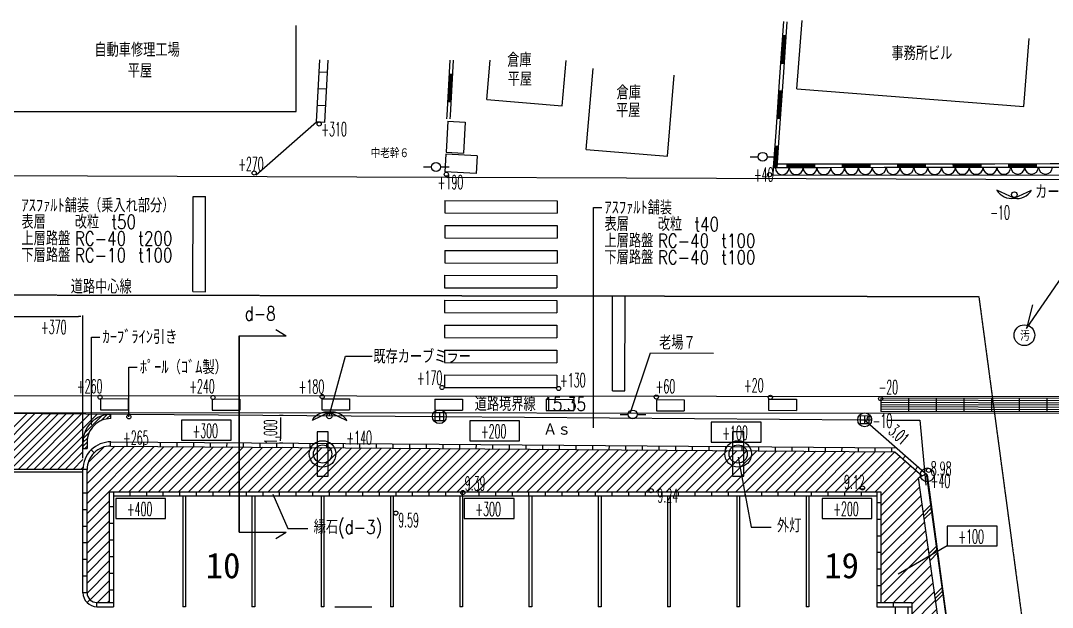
# Model space of a CAD drawing. Header units: millimetres. Extents: x 5204 to 163252, y 3613 to 115772.
# Drawn here: x 50058 to 87300, y 89334 to 110516 of the extents above; entities that cross this region are included whole.
import ezdxf

# ---------------------------------------------------------------- set-up
doc = ezdxf.new("R2010")
doc.units = ezdxf.units.MM
doc.header["$LTSCALE"] = 0.2
doc.linetypes.add('CENTER', pattern=[50.8, 31.75, -6.35, 6.35, -6.35])
doc.layers.get('Defpoints').update_dxf_attribs({"color": 40})
for name, color, linetype in [('0-0', 7, 'Continuous'), ('0-1', 7, 'Continuous'), ('92 設備記述', 3, 'Continuous'), ('A_緑地', 3, 'Continuous')]:
    doc.layers.add(name, color=color, linetype=linetype)
doc.layers.add('A_通芯', color=8, linetype='Continuous', plot=False)
doc.styles.get("Standard").update_dxf_attribs({"font": 'simplex.shx', "width": 0.8, "height": 700, "bigfont": 'extfont2.shx'})
doc.styles.add('Standard-A', font='romans.shx', dxfattribs={"bigfont": 'extfont2.shx'})
doc.styles.add('ゴシック', font='MS Gothic.ttf', dxfattribs={"height": 4})

msp = doc.modelspace()

# ---------------------------------------------------------------- hatches: boundary and pattern name
at = {"layer": 'A_緑地', "lineweight": 5, "true_color": 0x00ff00}
h = msp.add_hatch(dxfattribs=at)
h.set_pattern_fill('ANSI31', color=3, scale=80)
h.set_pattern_definition([(45, (-126791.6, -8215.9), (-179.60512, 179.60512), [])])
h.paths.add_polyline_path([(84642, 77909), (84642, 68109), (83658, 68109), (83658, 63355), (86654, 63355), (84744, 77260), (84890, 77280), (83692, 86217), (83561, 86199), (82469, 94009), (82599, 94079), (81614, 94946), (65164, 95070), (53314, 95159, 0.416304), (52458, 94309), (52458, 89859, 0.414211), (52808, 89509), (53258, 89509), (53258, 93509), (81108, 93509), (81108, 89509), (82242, 89509), (82242, 79809), (51042, 79809), (51042, 77909)])

# ---------------------------------------------------------------- linework, layer by layer
at = {"layer": '0-0', "color": 7, "linetype": 'Continuous'}
for p, q in [((82643, 92768), (82909, 93034)), ((82660, 92644), (82926, 92910)), ((82678, 92520), (82943, 92785)), ((82851, 91279), (83117, 91545)), ((82868, 91155), (83134, 91421)), ((82886, 91031), (83151, 91297)), ((83059, 89790), (83325, 90056)), ((83077, 89666), (83342, 89932)), ((83094, 89542), (83360, 89808))]:
    msp.add_line(p, q, dxfattribs=at)
at = {"layer": '0-1', "color": 7, "linetype": 'Continuous'}
for p, q in [((60005, 107241), (60005, 110346)), ((77597, 110482), (77456, 108487)), ((77721, 110473), (77580, 108478)), ((78076, 108057), (78269, 110516)), ((77574, 109983), (77503, 108985)), ((77516, 108984), (77586, 109982)), ((77599, 109981), (77528, 108983)), ((77541, 108982), (77611, 109980)), ((77624, 109979), (77553, 108981)), ((77562, 109983), (77686, 109975)), ((77566, 108981), (77636, 109978)), ((77649, 109977), (77578, 108980)), ((77591, 108979), (77661, 109976)), ((77674, 109975), (77603, 108978)), ((86272, 107413), (86465, 109872)), ((60738, 106857), (60856, 109103)), ((61038, 106841), (61155, 109087)), ((65546, 109090), (65437, 107093)), ((65671, 109083), (65562, 107086)), ((66887, 107664), (67005, 109086)), ((69608, 107437), (69744, 109078)), ((70476, 105862), (70720, 108791)), ((77491, 108986), (77616, 108977)), ((61132, 108639), (60832, 108654)), ((65531, 108590), (65477, 107591)), ((65489, 107591), (65544, 108589)), ((65556, 108588), (65502, 107590)), ((65514, 107589), (65569, 108588)), ((65519, 108590), (65644, 108584)), ((65581, 108587), (65527, 107588)), ((65539, 107588), (65594, 108586)), ((65606, 108586), (65552, 107587)), ((65564, 107586), (65619, 108585)), ((65631, 108584), (65577, 107586)), ((73406, 105618), (73650, 108547)), ((77456, 108487), (77315, 106492)), ((77580, 108478), (77439, 106483)), ((61101, 108039), (60801, 108055)), ((78076, 108057), (86272, 107413)), ((66887, 107664), (69608, 107437)), ((77433, 107987), (77362, 106990)), ((77375, 106989), (77445, 107987)), ((77458, 107986), (77387, 106988)), ((77400, 106987), (77470, 107985)), ((77483, 107984), (77412, 106986)), ((77421, 107988), (77545, 107980)), ((77425, 106986), (77495, 107983)), ((77508, 107982), (77437, 106985)), ((77450, 106984), (77520, 107981)), ((77533, 107980), (77462, 106983)), ((61069, 107440), (60770, 107456)), ((65464, 107592), (65589, 107585)), ((49461, 107241), (60005, 107241)), ((65476, 106885), (65417, 105762)), ((65437, 107093), (65430, 106971)), ((65476, 106885), (66106, 106852)), ((65562, 107086), (65555, 106965)), ((77350, 106991), (77475, 106982)), ((58558, 104949), (60738, 106857)), ((61038, 106841), (60738, 106857)), ((66106, 106852), (66047, 105729)), ((77315, 106492), (77225, 105216)), ((77439, 106483), (77349, 105207)), ((70476, 105862), (73406, 105618)), ((77292, 105992), (77237, 105215)), ((77250, 105214), (77304, 105992)), ((77317, 105991), (77262, 105213)), ((77274, 105212), (77329, 105990)), ((77280, 105993), (77404, 105985)), ((77280, 105993), (77404, 105985)), ((77342, 105989), (77287, 105211)), ((77299, 105211), (77354, 105988)), ((77367, 105987), (77312, 105210)), ((77324, 105209), (77379, 105986)), ((77392, 105985), (77337, 105208)), ((65409, 105691), (65376, 105061)), ((66533, 105632), (65409, 105691)), ((65417, 105762), (66047, 105729)), ((66533, 105632), (66500, 105002)), ((76389, 105600), (76677, 105599)), ((77002, 105598), (77312, 105597)), ((64601, 105235), (64890, 105235)), ((65215, 105234), (65525, 105233)), ((66500, 105002), (65376, 105061)), ((77225, 105216), (77205, 104933)), ((77224, 105341), (79224, 105344)), ((77225, 105216), (79225, 105219)), ((77725, 105217), (77724, 105342)), ((77724, 105329), (78724, 105330)), ((78724, 105318), (77724, 105317)), ((77724, 105304), (78724, 105305)), ((78724, 105293), (77724, 105292)), ((77724, 105279), (78725, 105280)), ((78725, 105268), (77725, 105267)), ((77725, 105254), (78725, 105255)), ((78725, 105243), (77725, 105242)), ((77725, 105229), (78725, 105230)), ((78725, 105218), (78724, 105343)), ((79224, 105344), (81224, 105346)), ((79225, 105219), (81225, 105221)), ((79725, 105219), (79724, 105344)), ((79724, 105332), (80724, 105333)), ((80724, 105321), (79724, 105319)), ((79724, 105307), (80724, 105308)), ((80724, 105296), (79724, 105294)), ((79724, 105282), (80724, 105283)), ((80725, 105271), (79725, 105269)), ((79725, 105257), (80725, 105258)), ((80725, 105246), (79725, 105244)), ((79725, 105232), (80725, 105233)), ((80725, 105221), (80724, 105346)), ((81224, 105346), (83224, 105349)), ((81225, 105221), (83225, 105224)), ((81725, 105222), (81724, 105347)), ((81724, 105335), (82724, 105336)), ((82724, 105324), (81724, 105322)), ((81724, 105310), (82724, 105311)), ((82724, 105299), (81724, 105297)), ((81725, 105285), (82724, 105286)), ((82724, 105274), (81725, 105272)), ((81725, 105260), (82725, 105261)), ((82725, 105249), (81725, 105247)), ((81725, 105235), (82725, 105236)), ((82725, 105224), (82724, 105349)), ((83224, 105349), (85224, 105352)), ((83225, 105224), (85225, 105227)), ((83725, 105225), (83724, 105350)), ((83724, 105337), (84724, 105339)), ((84724, 105326), (83724, 105325)), ((83724, 105312), (84724, 105314)), ((84724, 105301), (83724, 105300)), ((83724, 105287), (84724, 105289)), ((84725, 105276), (83725, 105275)), ((83725, 105262), (84725, 105264)), ((84725, 105251), (83725, 105250)), ((83725, 105237), (84725, 105239)), ((84725, 105226), (84724, 105351)), ((85224, 105352), (87224, 105355)), ((85225, 105227), (87225, 105230)), ((85725, 105228), (85724, 105353)), ((85724, 105340), (86724, 105342)), ((86724, 105329), (85724, 105328)), ((85724, 105315), (86724, 105317)), ((86724, 105304), (85724, 105303)), ((85724, 105290), (86724, 105292)), ((86725, 105279), (85724, 105278)), ((85725, 105265), (86725, 105267)), ((86725, 105254), (85725, 105253)), ((85725, 105240), (86725, 105242)), ((86725, 105229), (86724, 105354)), ((87224, 105355), (89224, 105358)), ((87225, 105230), (89225, 105233)), ((103444, 104710), (34644, 104960)), ((77205, 104933), (89091, 104950)), ((85920, 104102), (85295, 104399)), ((85920, 104102), (86546, 104395)), ((56279, 100732), (56284, 104163)), ((56284, 104163), (56734, 104162)), ((56729, 100731), (56734, 104162)), ((65368, 104023), (65368, 103573)), ((65368, 104023), (69423, 104016)), ((69423, 104016), (69422, 103566)), ((65368, 103573), (69422, 103566)), ((65367, 103123), (65366, 102673)), ((65367, 103123), (69421, 103116)), ((69421, 103116), (69421, 102666)), ((65366, 102673), (69421, 102666)), ((65365, 102223), (69420, 102216)), ((65365, 102223), (65365, 101773)), ((69420, 102216), (69419, 101766)), ((65365, 101773), (69419, 101766)), ((65364, 101323), (65363, 100873)), ((65364, 101323), (69418, 101316)), ((69418, 101316), (69418, 100866)), ((56279, 100732), (56729, 100731)), ((65363, 100873), (69418, 100866)), ((71420, 97155), (71426, 100586)), ((71426, 100586), (71876, 100585)), ((71870, 97154), (71876, 100585)), ((65363, 100423), (65362, 99973)), ((65363, 100423), (69417, 100416)), ((69417, 100416), (69416, 99966)), ((44968, 99838), (52148, 99838)), ((52228, 99838), (52148, 99838)), ((52308, 94715), (52308, 99874)), ((65362, 99973), (69416, 99966)), ((65361, 99523), (65360, 99073)), ((65361, 99523), (69416, 99516)), ((69416, 99516), (69415, 99067)), ((57949, 92051), (57949, 99133)), ((57949, 99133), (57949, 92051)), ((57949, 99133), (59640, 99133)), ((59272, 99366), (59640, 99133)), ((65360, 99073), (69415, 99067)), ((61201, 96243), (61780, 98405)), ((61780, 98405), (62750, 98405)), ((65360, 98623), (65359, 98173)), ((65360, 98623), (69414, 98617)), ((69414, 98617), (69413, 98167)), ((72070, 96364), (72795, 98517)), ((72795, 98517), (75062, 98511)), ((65359, 98173), (69413, 98167)), ((65358, 97723), (65357, 97273)), ((65358, 97723), (69413, 97717)), ((69413, 97717), (69412, 97267)), ((65357, 97273), (69412, 97267)), ((9642, 97016), (106451, 96935)), ((52937, 96870), (52936, 96470)), ((52937, 96870), (53937, 96867)), ((53937, 96867), (53936, 96467)), ((56973, 96858), (56972, 96458)), ((56973, 96858), (57973, 96856)), ((57973, 96856), (57972, 96456)), ((60928, 96868), (60927, 96468)), ((60928, 96868), (61928, 96865)), ((61928, 96865), (61927, 96465)), ((65005, 96856), (65004, 96456)), ((65005, 96856), (66005, 96853)), ((66005, 96853), (66004, 96453)), ((69028, 96845), (69027, 96445)), ((69028, 96845), (70028, 96842)), ((69028, 96845), (70028, 96842)), ((70028, 96842), (70027, 96442)), ((70028, 96842), (70027, 96442)), ((71420, 97155), (71870, 97154)), ((73009, 96834), (73008, 96434)), ((73009, 96834), (73008, 96434)), ((73009, 96834), (74009, 96831)), ((73009, 96834), (74009, 96831)), ((74009, 96831), (74008, 96431)), ((74009, 96831), (74008, 96431)), ((77059, 96850), (77058, 96450)), ((77059, 96850), (78059, 96847)), ((78059, 96847), (78058, 96447)), ((81104, 96890), (81103, 96410)), ((91104, 96862), (81104, 96890)), ((82104, 96887), (82103, 96407)), ((83104, 96884), (83103, 96404)), ((84104, 96882), (84103, 96402)), ((85104, 96879), (85103, 96399)), ((86104, 96876), (86103, 96396)), ((87104, 96873), (87103, 96393)), ((52936, 96470), (53936, 96467)), ((56972, 96458), (57972, 96456)), ((60927, 96468), (61927, 96465)), ((65004, 96456), (66004, 96453)), ((91103, 96622), (81103, 96650)), ((91103, 96542), (81103, 96570)), ((91103, 96462), (81103, 96490)), ((91104, 96782), (81104, 96810)), ((91104, 96702), (81104, 96730)), ((9642, 96397), (106451, 96335)), ((52361, 95619), (52987, 96246)), ((52955, 96072), (53172, 96290)), ((53160, 96136), (53315, 96290)), ((53315, 96149), (53315, 96299)), ((55860, 96087), (55860, 95367)), ((57660, 96087), (55860, 96087)), ((57660, 95367), (57660, 96087)), ((59531, 96263), (59407, 96263)), ((59443, 96183), (59443, 96103)), ((59443, 96103), (59443, 95423)), ((61208, 96377), (60582, 96083)), ((61208, 96377), (61833, 96080)), ((65016, 96071), (65017, 96221)), ((69027, 96445), (70027, 96442)), ((71697, 96299), (71986, 96298)), ((72311, 96297), (72621, 96296)), ((73008, 96434), (74008, 96431)), ((73008, 96434), (74008, 96431)), ((77058, 96450), (78058, 96447)), ((80363, 96105), (80613, 96104)), ((80373, 95955), (80374, 96255)), ((80374, 96255), (80674, 96254)), ((80374, 96105), (80674, 96104)), ((80524, 96254), (80523, 95954)), ((80674, 96254), (80673, 95954)), ((91103, 96382), (81103, 96410)), ((81357, 96098), (82520, 96089)), ((82520, 96089), (82727, 93747)), ((52545, 95944), (52663, 96062)), ((68070, 96069), (66270, 96069)), ((66270, 96069), (66270, 95349)), ((68070, 95349), (68070, 96069)), ((74984, 96017), (74984, 95297)), ((76784, 96017), (74984, 96017)), ((76784, 95297), (76784, 96017)), ((80673, 95954), (80373, 95955)), ((52308, 95284), (52471, 95447)), ((52317, 95434), (52535, 95652)), ((55860, 95367), (57660, 95367)), ((59443, 95343), (59443, 95423)), ((66270, 95349), (68070, 95349)), ((52308, 95299), (52308, 95068)), ((52308, 95142), (52458, 95292)), ((52308, 95068), (52458, 95068)), ((52375, 95068), (52458, 95151)), ((52458, 95299), (52458, 95068)), ((52709, 94912), (52604, 95018)), ((53307, 95159), (53308, 95309)), ((53315, 95159), (65164, 95070)), ((53316, 95309), (65165, 95220)), ((53907, 95154), (53908, 95304)), ((54507, 95150), (54508, 95300)), ((55107, 95145), (55108, 95295)), ((55707, 95141), (55708, 95291)), ((56307, 95136), (56308, 95286)), ((56907, 95132), (56908, 95282)), ((57507, 95127), (57508, 95277)), ((58107, 95123), (58108, 95273)), ((58707, 95118), (58708, 95268)), ((59307, 95114), (59308, 95264)), ((59523, 95263), (59407, 95263)), ((59907, 95109), (59908, 95259)), ((60507, 95105), (60508, 95255)), ((61107, 95100), (61108, 95250)), ((61707, 95096), (61708, 95246)), ((62307, 95091), (62308, 95241)), ((62907, 95087), (62908, 95237)), ((63507, 95082), (63508, 95232)), ((64107, 95078), (64108, 95228)), ((64707, 95073), (64708, 95223)), ((65164, 95070), (81614, 94946)), ((65165, 95220), (81671, 95095)), ((65307, 95069), (65308, 95219)), ((65907, 95064), (65908, 95214)), ((66507, 95060), (66508, 95210)), ((67107, 95055), (67108, 95205)), ((67707, 95051), (67708, 95201)), ((68307, 95046), (68308, 95196)), ((68907, 95042), (68908, 95192)), ((69507, 95037), (69508, 95187)), ((70107, 95033), (70108, 95183)), ((70707, 95028), (70708, 95178)), ((71307, 95024), (71308, 95174)), ((71907, 95019), (71908, 95169)), ((72506, 95015), (72508, 95165)), ((73106, 95010), (73108, 95160)), ((73706, 95006), (73708, 95156)), ((74306, 95001), (74308, 95151)), ((74906, 94996), (74908, 95146)), ((74984, 95297), (76784, 95297)), ((75506, 94992), (75508, 95142)), ((76106, 94987), (76108, 95137)), ((76706, 94983), (76707, 95133)), ((77306, 94978), (77307, 95128)), ((77906, 94974), (77907, 95124)), ((78506, 94969), (78507, 95119)), ((79106, 94965), (79107, 95115)), ((79706, 94960), (79707, 95110)), ((80306, 94956), (80307, 95106)), ((80906, 94951), (80907, 95101)), ((81506, 94947), (81507, 95097)), ((81614, 94946), (82599, 94079)), ((81899, 94695), (81998, 94808)), ((52308, 94309), (44808, 94309)), ((52458, 94309), (52308, 94309)), ((52308, 89859), (52308, 94309)), ((52458, 89859), (52458, 94309)), ((82350, 94299), (82449, 94411)), ((52308, 94209), (44808, 94209)), ((82469, 94009), (82751, 94162)), ((83561, 86199), (82469, 94009)), ((83858, 86241), (82751, 94162)), ((53258, 93509), (53258, 89509)), ((53258, 93509), (81108, 93509)), ((53408, 93509), (53408, 89359)), ((54008, 93359), (54008, 93509)), ((54608, 93359), (54608, 93509)), ((55208, 93359), (55208, 93509)), ((55808, 93359), (55808, 93509)), ((56408, 93359), (56408, 93509)), ((57008, 93359), (57008, 93509)), ((57608, 93359), (57608, 93509)), ((58208, 93359), (58208, 93509)), ((58808, 93359), (58808, 93509)), ((59408, 93359), (59408, 93509)), ((60008, 93359), (60008, 93509)), ((60608, 93359), (60608, 93509)), ((61208, 93359), (61208, 93509)), ((61808, 93359), (61808, 93509)), ((62408, 93359), (62408, 93509)), ((63008, 93359), (63008, 93509)), ((63608, 93359), (63608, 93509)), ((64208, 93359), (64208, 93509)), ((64808, 93359), (64808, 93509)), ((65408, 93359), (65408, 93509)), ((66008, 93359), (66008, 93509)), ((66608, 93359), (66608, 93509)), ((67208, 93359), (67208, 93509)), ((67808, 93359), (67808, 93509)), ((68408, 93359), (68408, 93509)), ((69008, 93359), (69008, 93509)), ((69608, 93359), (69608, 93509)), ((70208, 93359), (70208, 93509)), ((70808, 93359), (70808, 93509)), ((71408, 93359), (71408, 93509)), ((72008, 93359), (72008, 93509)), ((72608, 93359), (72608, 93509)), ((73208, 93359), (73208, 93509)), ((73808, 93359), (73808, 93509)), ((74408, 93359), (74408, 93509)), ((75008, 93359), (75008, 93509)), ((75608, 93359), (75608, 93509)), ((76208, 93359), (76208, 93509)), ((76808, 93359), (76808, 93509)), ((77408, 93359), (77408, 93509)), ((78008, 93359), (78008, 93509)), ((78608, 93359), (78608, 93509)), ((79208, 93359), (79208, 93509)), ((79808, 93359), (79808, 93509)), ((80408, 93359), (80408, 93509)), ((80958, 93509), (80958, 89359)), ((81108, 93509), (81108, 89509)), ((52458, 93459), (52308, 93459)), ((53408, 93359), (80958, 93359)), ((53492, 93265), (53492, 92545)), ((55292, 93265), (53492, 93265)), ((55292, 92545), (55292, 93265)), ((55908, 93359), (55908, 89359)), ((56008, 93359), (56008, 89359)), ((58408, 93359), (58408, 89359)), ((58508, 93359), (58508, 89359)), ((60908, 93359), (60908, 89359)), ((61008, 93359), (61008, 89359)), ((63408, 93359), (63408, 89359)), ((63508, 93359), (63508, 89359)), ((65908, 93359), (65908, 89359)), ((66008, 93359), (66008, 89359)), ((66071, 93263), (66071, 92543)), ((67871, 93263), (66071, 93263)), ((67871, 92543), (67871, 93263)), ((68408, 93359), (68408, 89359)), ((68508, 93359), (68508, 89359)), ((70908, 93359), (70908, 89359)), ((71008, 93359), (71008, 89359)), ((73408, 93359), (73408, 89359)), ((73508, 93359), (73508, 89359)), ((75908, 93359), (75908, 89359)), ((76008, 93359), (76008, 89359)), ((78408, 93359), (78408, 89359)), ((78508, 93359), (78508, 89359)), ((78987, 93268), (78987, 92548)), ((80787, 93268), (78987, 93268)), ((80787, 92548), (80787, 93268)), ((81108, 93109), (80958, 93109)), ((52458, 92859), (52308, 92859)), ((53408, 92959), (53258, 92959)), ((53408, 92359), (53258, 92359)), ((53492, 92545), (55292, 92545)), ((66071, 92543), (67871, 92543)), ((78987, 92548), (80787, 92548)), ((81108, 92509), (80958, 92509)), ((52458, 92259), (52308, 92259)), ((57949, 92051), (59640, 92051)), ((59272, 91818), (59640, 92051)), ((85307, 92270), (83507, 92270)), ((83507, 92270), (83507, 91550)), ((85307, 91550), (85307, 92270)), ((52458, 91659), (52308, 91659)), ((53408, 91759), (53258, 91759)), ((81108, 91909), (80958, 91909)), ((81108, 91309), (80958, 91309)), ((83507, 91550), (81735, 90527)), ((83507, 91550), (85307, 91550)), ((52458, 91059), (52308, 91059)), ((53408, 91159), (53258, 91159)), ((53408, 90559), (53258, 90559)), ((81108, 90709), (80958, 90709)), ((52458, 90459), (52308, 90459)), ((52458, 89859), (52308, 89859)), ((53408, 89959), (53258, 89959)), ((81108, 90109), (80958, 90109)), ((52455, 89505), (52561, 89611)), ((52808, 89359), (52808, 89509)), ((52808, 89509), (53408, 89509)), ((80958, 89509), (82242, 89509)), ((81558, 89509), (81558, 89359)), ((82242, 79809), (82242, 89509)), ((52808, 89359), (53408, 89359)), ((56008, 89359), (55908, 89359)), ((58508, 89359), (58408, 89359)), ((61008, 89359), (60908, 89359)), ((61399, 89359), (62736, 89359)), ((63508, 89359), (63408, 89359)), ((66008, 89359), (65908, 89359)), ((68508, 89359), (68408, 89359)), ((71008, 89359), (70908, 89359)), ((73508, 89359), (73408, 89359)), ((76008, 89359), (75908, 89359)), ((78508, 89359), (78408, 89359)), ((80958, 89359), (82242, 89359)), ((81642, 85625), (81642, 89359)), ((81642, 89359), (82092, 89359)), ((82092, 79959), (82092, 89359)), ((82092, 83959), (82092, 89359))]:
    msp.add_line(p, q, dxfattribs=at)
at = {"layer": '0-1', "color": 7}
for p, q in [((47016, 96356), (65173, 96220)), ((48273, 94309), (50296, 96331)), ((48556, 94309), (50576, 96329)), ((48839, 94309), (50857, 96327)), ((49121, 94309), (51138, 96325)), ((49404, 94309), (51418, 96323)), ((49687, 94309), (51699, 96321)), ((49970, 94309), (51980, 96319)), ((50253, 94309), (52261, 96317)), ((50536, 94309), (52541, 96314)), ((50818, 94309), (52822, 96312)), ((53060, 96268), (53103, 96310)), ((65022, 96070), (65023, 96370)), ((65023, 96370), (65323, 96369)), ((65023, 96220), (65323, 96219)), ((65173, 96370), (65172, 96070)), ((65173, 96220), (80524, 96104)), ((65323, 96369), (65322, 96069)), ((80524, 96104), (82784, 94116)), ((65322, 96069), (65022, 96070)), ((51101, 94309), (52339, 95546)), ((51384, 94309), (52308, 95232)), ((51667, 94309), (52308, 94950)), ((51950, 94309), (52308, 94667)), ((52233, 94309), (52308, 94384)), ((82784, 94116), (90759, 34619))]:
    msp.add_line(p, q, dxfattribs=at)
at = {"layer": '0-1', "color": 7, "linetype": 'Continuous'}
for points in [[(70733, 95820), (70733, 103765), (71033, 103765)], [(52616, 95928), (52616, 99092), (52916, 99092)], [(53961, 96216), (53961, 98000), (54261, 98000)]]:
    msp.add_lwpolyline(points, dxfattribs=at)
at = {"layer": '0-1', "color": 7, "linetype": 'Continuous', "const_width": 0.004}
for points in [[(52229, 99838, 1), (52387, 99838, 1)], [(59364, 96263, 1), (59522, 96263, 1)], [(59364, 95263, 1), (59522, 95263, 1)], [(62621, 89359, 1), (62779, 89359, 1)]]:
    msp.add_lwpolyline(points, format="xyb", close=True, dxfattribs=at)
at = {"layer": '0-1', "color": 7, "linetype": 'Continuous'}
for points in [[(60758, 94072), (61158, 94072), (61158, 95672), (60758, 95672), (60758, 94072), (60758, 94072)], [(75758, 94072), (76158, 94072), (76158, 95672), (75758, 95672), (75758, 94072), (75758, 94072)]]:
    msp.add_lwpolyline(points, close=True, dxfattribs=at)
for centre, radius in [((60835, 106786), 75), ((65052, 105234), 162), ((76840, 105599), 162), ((58488, 105013), 75), ((65424, 104971), 75), ((77092, 104957), 75), ((85927, 104235), 100), ((65267, 97271), 75), ((69478, 97236), 75), ((52926, 96922), 75), ((57002, 96911), 75), ((60943, 96945), 75), ((73004, 96930), 75), ((77121, 96918), 75), ((81102, 96873), 75), ((72148, 96297), 162), ((53965, 96212), 75), ((61201, 96243), 100), ((80692, 96160), 75), ((60958, 94872), 480), ((75958, 94872), 480), ((60958, 94872), 330), ((75958, 94872), 330), ((82830, 94283), 75), ((66019, 93479), 75), ((72816, 93549), 75), ((80446, 93643), 75), ((63602, 92737), 75)]:
    msp.add_circle(centre, radius, dxfattribs=at)
at = {"layer": '0-1', "color": 7}
for centre in [(65173, 96220), (80524, 96104), (82784, 94116)]:
    msp.add_circle(centre, 250, dxfattribs=at)
at = {"layer": '0-1', "color": 7, "linetype": 'Continuous'}
for centre, radius, start, end in [((77550, 105204), 250, 180.1222, 0.1222), ((78050, 105205), 250, 180.1222, 0.1222), ((78550, 105206), 250, 180.1222, 0.1222), ((79050, 105207), 250, 180.1222, 0.1222), ((79550, 105208), 250, 180.1222, 0.1222), ((80050, 105209), 250, 180.1222, 0.1222), ((80550, 105210), 250, 180.1222, 0.1222), ((81050, 105211), 250, 180.1222, 0.1222), ((81550, 105212), 250, 180.1222, 0.1222), ((82050, 105213), 250, 180.1222, 0.1222), ((82550, 105214), 250, 180.1222, 0.1222), ((83050, 105215), 250, 180.1222, 0.1222), ((83550, 105216), 250, 180.1222, 0.1222), ((84050, 105217), 250, 180.1222, 0.1222), ((84550, 105218), 250, 180.1222, 0.1222), ((85050, 105220), 250, 180.1222, 0.1222), ((85550, 105221), 250, 180.1222, 0.1222), ((86050, 105222), 250, 180.1222, 0.1222), ((86550, 105223), 250, 180.1222, 0.1222), ((87050, 105224), 250, 180.1222, 0.1222), ((85826, 104711), 616, 210.4172, 278.7366), ((86017, 104710), 616, 260.9434, 329.2628), ((53308, 95299), 1000, 89.57, 180.0005), ((53308, 95299), 850, 89.57, 180.0005), ((61111, 95768), 616, 80.9434, 149.2628), ((61302, 95768), 616, 30.4172, 98.7366), ((53308, 94309), 1000, 89.57, 180.0005), ((53308, 94309), 850, 89.57, 180.0005), ((52808, 89859), 500, 180.0005, 270), ((52808, 89859), 350, 180.0005, 270)]:
    msp.add_arc(centre, radius, start, end, dxfattribs=at)
at = {"layer": '92 設備記述'}
for p, q in [((86366, 99396), (88638, 102718)), ((86578, 100251), (86366, 99396)), ((75959, 94760), (76422, 92234)), ((59159, 93417), (59699, 92179)), ((59699, 92179), (60421, 92179)), ((76422, 92234), (77144, 92234))]:
    msp.add_line(p, q, dxfattribs=at)
msp.add_circle((86291, 99159), 375, dxfattribs=at)
at = {"layer": 'A_緑地'}
for p, q in [((53315, 95159), (65164, 95070)), ((65164, 95070), (81614, 94946)), ((81614, 94946), (82599, 94079)), ((52458, 89859), (52458, 94309)), ((82469, 94009), (82599, 94079)), ((83561, 86199), (82469, 94009)), ((53258, 93509), (53258, 89509)), ((53258, 93509), (81108, 93509)), ((81108, 93509), (81108, 89509)), ((52808, 89509), (53258, 89509)), ((81108, 89509), (82242, 89509)), ((82242, 79809), (82242, 89509))]:
    msp.add_line(p, q, dxfattribs=at)
for centre, radius, start, end in [((53308, 94309), 850, 89.57, 180.0005), ((52808, 89859), 350, 180.0005, 270)]:
    msp.add_arc(centre, radius, start, end, dxfattribs=at)
at = {"layer": 'A_通芯', "linetype": 'CENTER', "ltscale": 2}
for p, q in [((9883, 100679), (84645, 100556)), ((84645, 100556), (94099, 30022))]:
    msp.add_line(p, q, dxfattribs=at)

# ---------------------------------------------------------------- texts
at = {"layer": '0-1', "color": 7, "width": 0.5}
for s, height, rotation, p in [('+310', 500, 359.84, (60912, 106351)), ('+270', 500, 359.84, (57910, 105091)), ('+40', 500, 359.84, (76529, 104710)), ('+190', 500, 359.84, (65115, 104434)), ('-10', 500, 359.84, (85059, 103340)), ('+370', 500, 359.84, (50792, 99205)), ('+170', 500, 359.84, (64359, 97372)), ('+130', 500, 359.84, (69528, 97290)), ('+20', 500, 359.84, (76170, 97102)), ('+260', 500, 359.84, (52090, 97067)), ('+240', 500, 359.84, (56143, 97065)), ('+180', 500, 359.84, (60097, 97055)), ('+60', 500, 359.84, (72978, 97065)), ('-20', 500, 359.84, (81023, 97034)), ('1,000', 460, 90, (59307, 95228)), ('-10', 500, 359.84, (80816, 95820)), ('+300', 500, 359.84, (56261, 95458)), ('+200', 500, 359.84, (66671, 95440)), ('+100', 500, 359.84, (75386, 95388)), ('3.01', 460, 318.2435, (81353, 95629)), ('+265', 500, 359.84, (53756, 95210)), ('+140', 500, 359.84, (61819, 95210)), ('8.98', 500, 359.84, (82909, 94095)), ('9.39', 500, 359.84, (66087, 93559)), ('9.12', 500, 359.84, (79776, 93612)), ('+40', 500, 359.84, (82909, 93652)), ('9.24', 500, 359.84, (73041, 93117)), ('+400', 500, 359.84, (53893, 92636)), ('+300', 500, 359.84, (66472, 92634)), ('+200', 500, 359.84, (79389, 92639)), ('9.59', 500, 359.84, (63687, 92235)), ('+100', 500, 359.84, (83908, 91641))]:
    msp.add_text(s, height=height, rotation=rotation, dxfattribs=at).set_placement(p)
at = {"layer": '0-1', "color": 7}
msp.add_text('Ａｓ', height=460, dxfattribs=at).set_placement((68920, 95523))
at = {"layer": '92 設備記述', "style": 'Standard-A'}
for s, height, width, p in [('自動車修理工場', 500, 0.8, (52721, 109211)), ('事務所ビル', 500, 0.8, (81491, 109088)), ('倉庫', 500, 0.8, (67620, 108842)), ('平屋', 500, 0.8, (53925, 108457)), ('平屋', 500, 0.8, (67639, 108157)), ('倉庫', 500, 0.8, (71567, 107668)), ('平屋', 500, 0.8, (71550, 107030)), ('中老幹６', 350, 0.9, (62693, 105553)), ('カーブミラー', 500, 0.8, (86676, 104082)), ('ｱｽﾌｧﾙﾄ舗装（乗入れ部分）', 500, 0.8, (50089, 103594)), ('ｱｽﾌｧﾙﾄ舗装', 500, 0.8, (71133, 103515)), ('表層', 500, 0.8, (50089, 103001)), ('改粒\u3000t50', 500, 0.8, (52013, 103001)), ('表層', 500, 0.8, (71133, 102921)), ('改粒\u3000t40', 500, 0.8, (73057, 102921)), ('上層路盤', 500, 0.8, (50089, 102401)), ('RC-40\u3000t200', 500, 0.8, (52013, 102401)), ('上層路盤', 500, 0.8, (71133, 102321)), ('RC-40\u3000t100', 500, 0.8, (73057, 102321)), ('下層路盤', 500, 0.8, (50089, 101801)), ('RC-10\u3000t100', 500, 0.8, (52013, 101801)), ('下層路盤', 500, 0.8, (71133, 101721)), ('RC-40\u3000t100', 500, 0.8, (73057, 101721)), ('道路中心線', 500, 0.8, (51867, 100663)), ('d-8', 500, 0.8, (58148, 99695)), ('ｶｰﾌﾞﾗｲﾝ引き', 500, 0.8, (53016, 98842)), ('老場７', 500, 0.8, (73104, 98641)), ('汚', 350, 0.9, (86138, 98960)), ('既存カーブミラー', 500, 0.8, (62790, 98137)), ('ﾎﾟｰﾙ（ｺﾞﾑ製）', 500, 0.8, (54361, 97750)), ('道路境界線 15.35', 500, 0.8, (66448, 96425)), ('縁石(d-3)', 500, 0.8, (60636, 91984)), ('外灯', 500, 0.8, (77358, 92039))]:
    msp.add_text(s, height=height, dxfattribs=dict(at, width=width)).set_placement(p)
at = {"layer": 'Defpoints', "style": 'ゴシック'}
for s, p in [('10', (56741, 90385)), ('19', (79066, 90385))]:
    msp.add_text(s, height=920, dxfattribs=at).set_placement(p)

doc.saveas('drawing.dxf')
